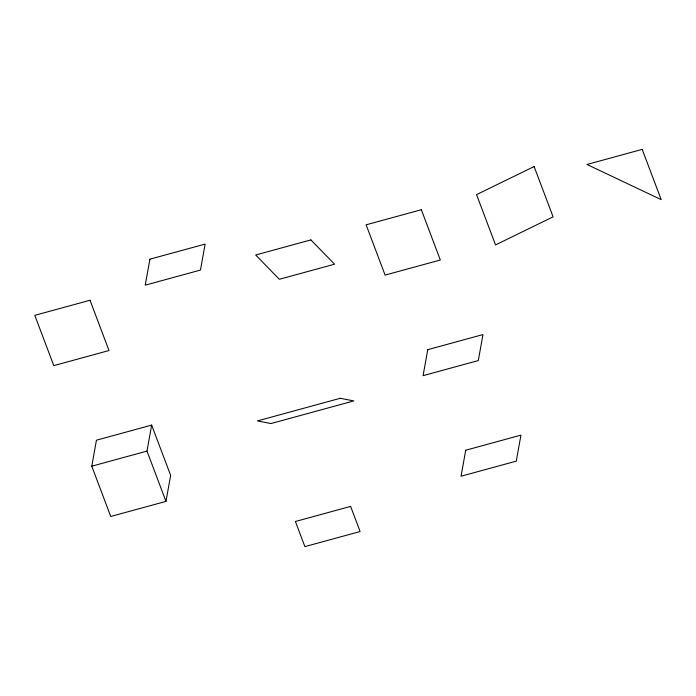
<?xml version="1.0" encoding="UTF-8"?>
<svg xmlns="http://www.w3.org/2000/svg" width="696" height="696" viewBox="0 0 696 696"><rect width="100%" height="100%" fill="white"/><g stroke="black" fill="none" stroke-linecap="round" stroke-linejoin="round"><path stroke-width="1.04" d="M91.768 466.19L96.439 440.194L151.658 425.099L170.65 475.385L165.97 501.381L110.751 516.467L91.768 466.19L146.986 451.095L151.658 425.099M146.986 451.095L165.97 501.381M149.918 259.173L145.238 285.169L200.457 270.074L205.137 244.087L149.918 259.173M427.753 349.662L423.081 375.657L478.3 360.572L482.972 334.576L427.753 349.662M465.728 450.225L461.057 476.221L516.275 461.135L520.947 435.139L465.728 450.225M534.11 166.553L476.551 194.636L495.543 244.922L553.102 216.839L534.11 166.553M90.019 300.254L34.8 315.34L53.792 365.626L109.011 350.532L90.019 300.254M310.894 239.903L255.676 254.988L279.34 279.279L334.558 264.193L310.894 239.903M421.332 209.731L366.113 224.817L385.106 275.094L440.324 260.008L421.332 209.731M642.208 149.379L586.989 164.465L661.2 199.656L642.208 149.379M340.248 398.286L257.424 420.923L270.962 423.551L353.794 400.922L340.248 398.286M350.619 506.401L295.4 521.487L304.892 546.621L360.11 531.535L350.619 506.401"/></g></svg>
